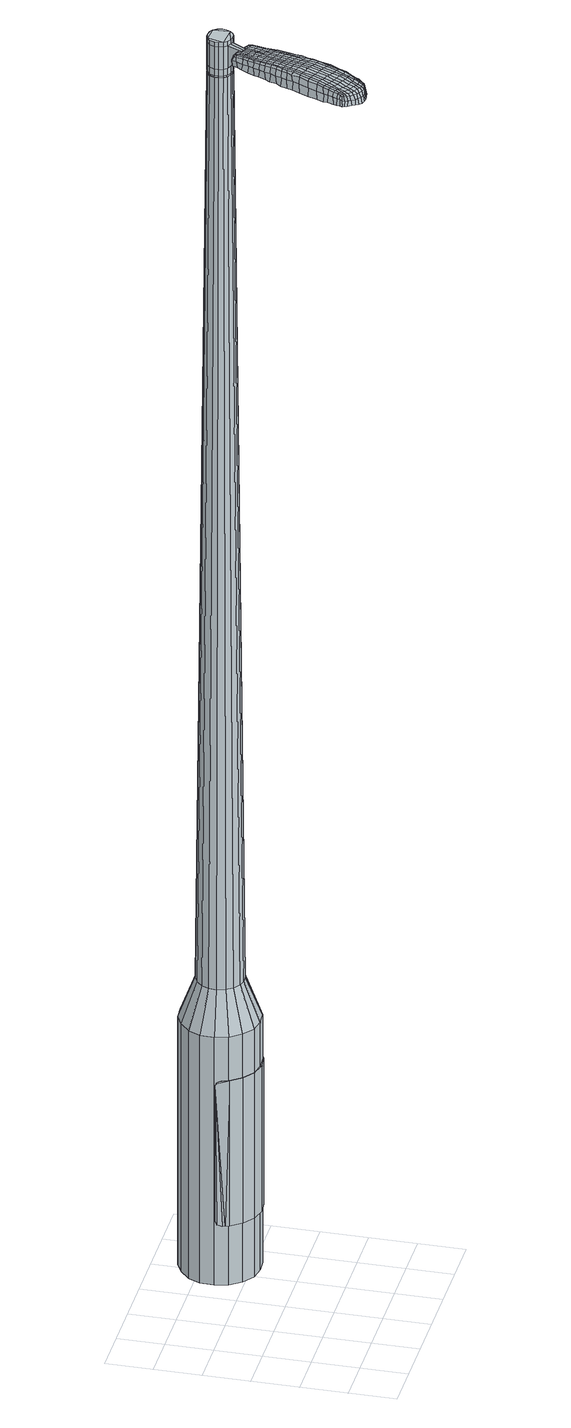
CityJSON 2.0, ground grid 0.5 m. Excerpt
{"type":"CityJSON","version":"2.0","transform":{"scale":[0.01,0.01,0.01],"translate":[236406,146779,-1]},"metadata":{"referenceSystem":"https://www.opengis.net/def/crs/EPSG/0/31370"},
"CityObjects":{
"object1":{"type":"GenericCityObject","attributes":{"cluster":523,"mean_distance_to_centroid":0.239,"new_centroid_x":236407.67,"new_centroid_y":146780.85,"mean_distance_to_camera":11.53,"H1":12.75,"H2":12.87,"Z_final":112.62,"cluster2":-1,"proj_x":236401.57,"proj_y":146778.07,"id_line":33901,"bearing_l":335.51,"distance":6.7,"orientation":"right","G_obj":245.51},"geometry":[{"type":"MultiSurface","lod":"2","boundaries":[[[0,1,2,3]],[[1,4,5,2]],[[4,6,7,5]],[[6,8,9,7]],[[8,10,11,9]],[[10,12,13,11]],[[12,14,15,13]],[[14,16,17,15]],[[16,18,19,17]],[[18,20,21,19]],[[20,22,23,21]],[[22,24,25,23]],[[24,26,27,25]],[[26,28,29,27]],[[28,30,31,29]],[[30,32,33,31]],[[32,34,35,33]],[[34,0,3,35]],[[36,37,38,39]],[[38,40,41,42]],[[41,43,42]],[[42,44,45,46]],[[45,47,46]],[[46,48,49,50]],[[49,51,50]],[[42,46,50,38]],[[50,52,39,38]],[[53,36,39]],[[2,5,7,35]],[[7,9,11,15]],[[11,13,15]],[[15,17,19,23]],[[19,21,23]],[[23,25,27,31]],[[27,29,31]],[[15,23,31,7]],[[31,33,35,7]],[[3,2,35]],[[1,0,54,55]],[[0,34,56,54]],[[34,32,57,56]],[[32,30,58,57]],[[30,28,59,58]],[[28,26,60,59]],[[26,24,61,60]],[[24,22,62,61]],[[22,20,63,62]],[[20,18,64,63]],[[18,16,65,64]],[[16,14,66,65]],[[14,12,67,66]],[[12,10,68,67]],[[10,8,69,68]],[[8,6,70,69]],[[6,4,71,70]],[[4,1,55,71]],[[55,54,72,73]],[[54,56,74,72]],[[56,57,75,74]],[[57,58,76,75]],[[58,59,77,76]],[[59,60,78,77]],[[60,61,79,78]],[[61,62,80,79]],[[62,63,81,80]],[[63,64,82,81]],[[64,65,83,82]],[[65,66,84,83]],[[66,67,85,84]],[[67,68,86,85]],[[68,69,87,86]],[[69,70,88,87]],[[70,71,89,88]],[[71,55,73,89]],[[72,90,91,92]],[[74,93,90,72]],[[94,95,93,74]],[[76,96,95,94]],[[97,98,96,76]],[[78,99,98,97]],[[100,101,99,78]],[[102,103,101,100]],[[104,105,103,102]],[[82,106,105,104]],[[83,107,106,82]],[[108,109,107,83]],[[110,111,109,108]],[[112,113,111,110]],[[114,115,113,112]],[[116,117,115,114]],[[118,119,117,116]],[[92,91,119,118]],[[120,121,122,123]],[[124,120,123,125]],[[126,124,125,127]],[[128,126,127,129]],[[130,128,129,131]],[[132,130,131,133]],[[134,132,133,135]],[[136,134,135,137]],[[138,136,137,139]],[[140,138,139,141]],[[142,140,141,143]],[[144,142,143,145]],[[146,144,145,147]],[[148,146,147,149]],[[150,148,149,151]],[[152,150,151,153]],[[73,72,92]],[[75,94,74]],[[75,76,94]],[[77,97,76]],[[77,78,97]],[[79,100,78]],[[79,80,102,100]],[[80,81,104,102]],[[81,82,104]],[[84,108,83]],[[84,85,110,108]],[[85,86,112,110]],[[86,87,114,112]],[[87,88,116,114]],[[88,89,118,116]],[[89,73,92,118]],[[154,91,90]],[[154,155,119,91]],[[155,156,117,119]],[[156,157,115,117]],[[157,158,113,115]],[[158,159,111,113]],[[159,160,109,111]],[[160,107,109]],[[161,105,106]],[[161,162,103,105]],[[162,163,101,103]],[[163,99,101]],[[164,98,99]],[[164,96,98]],[[165,95,96]],[[165,93,95]],[[39,52,152,166]],[[154,90,167,153]],[[53,39,166,121]],[[90,93,122,167]],[[36,53,121,120]],[[93,165,123,122]],[[37,36,120,124]],[[165,96,125,123]],[[38,37,124,126]],[[96,164,127,125]],[[40,38,126,128]],[[164,99,129,127]],[[41,40,128,130]],[[99,163,131,129]],[[43,41,130,132]],[[163,162,133,131]],[[42,43,132,134]],[[162,161,135,133]],[[44,42,134,136]],[[161,106,137,135]],[[45,44,136,138]],[[106,107,139,137]],[[47,45,138,140]],[[107,160,141,139]],[[46,47,140,142]],[[160,159,143,141]],[[48,46,142,144]],[[159,158,145,143]],[[49,48,144,146]],[[158,157,147,145]],[[51,49,146,148]],[[157,156,149,147]],[[50,51,148,150]],[[156,155,151,149]],[[52,50,150,152]],[[155,154,153,151]],[[152,153,168,169]],[[153,167,170,168]],[[167,122,171,170]],[[122,121,172,171]],[[121,166,173,172]],[[166,152,169,173]],[[174,175,176,177]],[[178,174,177,179]],[[174,178,180,181]],[[175,174,181,182]],[[183,184,185,186]],[[187,183,186,188]],[[183,187,189,190]],[[184,183,190,191]],[[192,193,194,195]],[[196,192,195,197]],[[192,196,198,199]],[[193,192,199,200]],[[201,202,203,204]],[[205,201,204,206]],[[201,205,207,208]],[[202,201,208,209]],[[210,211,212,213]],[[214,210,213,215]],[[210,214,216,217]],[[211,210,217,218]],[[219,220,221,222]],[[223,219,222,224]],[[219,223,225,226]],[[220,219,226,227]],[[228,229,230,231]],[[220,228,231,221]],[[228,220,227,232]],[[229,228,232,233]],[[234,235,236,237]],[[229,234,237,230]],[[234,229,233,238]],[[235,234,238,239]],[[240,178,179,241]],[[235,240,241,236]],[[240,235,239,242]],[[178,240,242,180]],[[243,244,245,246]],[[247,243,246,248]],[[243,247,249,250]],[[244,243,250,251]],[[252,253,254,255]],[[244,252,255,245]],[[252,244,251,256]],[[253,252,256,257]],[[258,259,260,261]],[[253,258,261,254]],[[258,253,257,262]],[[259,258,262,263]],[[264,265,266,267]],[[259,264,267,260]],[[264,259,263,268]],[[265,264,268,269]],[[270,175,182,271]],[[265,270,271,266]],[[270,265,269,272]],[[175,270,272,176]],[[273,274,275,276]],[[277,273,276,278]],[[273,277,279,280]],[[274,273,280,281]],[[282,283,284,285]],[[274,282,285,275]],[[282,274,281,286]],[[283,282,286,287]],[[288,289,290,291]],[[283,288,291,284]],[[288,283,287,292]],[[289,288,292,293]],[[294,187,188,295]],[[289,294,295,290]],[[294,289,293,296]],[[187,294,296,189]],[[297,298,299,300]],[[301,297,300,302]],[[297,301,303,304]],[[298,297,304,305]],[[306,307,308,309]],[[298,306,309,299]],[[306,298,305,310]],[[307,306,310,311]],[[312,313,314,315]],[[307,312,315,308]],[[312,307,311,316]],[[313,312,316,317]],[[318,319,320,321]],[[313,318,321,314]],[[318,313,317,322]],[[319,318,322,323]],[[324,184,191,325]],[[319,324,325,320]],[[324,319,323,326]],[[184,324,326,185]],[[327,213,212,328]],[[329,327,328,330]],[[327,329,331,332]],[[213,327,332,215]],[[333,329,330,334]],[[335,333,334,336]],[[333,335,337,338]],[[329,333,338,331]],[[339,335,336,340]],[[341,339,340,342]],[[339,341,343,344]],[[335,339,344,337]],[[345,341,342,346]],[[347,345,346,348]],[[345,347,349,350]],[[341,345,350,343]],[[351,347,348,352]],[[202,351,352,203]],[[351,202,209,353]],[[347,351,353,349]],[[354,355,200,199]],[[356,354,199,198]],[[354,356,357,358]],[[355,354,358,359]],[[360,361,359,358]],[[362,360,358,357]],[[360,362,363,364]],[[361,360,364,365]],[[366,367,365,364]],[[368,366,364,363]],[[366,368,369,370]],[[367,366,370,371]],[[372,373,371,370]],[[374,372,370,369]],[[372,374,207,205]],[[373,372,205,206]],[[375,376,377,378]],[[277,375,378,279]],[[375,277,278,379]],[[376,375,379,380]],[[381,196,197,382]],[[376,381,382,377]],[[381,376,380,383]],[[196,381,383,198]],[[384,385,386,387]],[[223,384,387,225]],[[384,223,224,388]],[[385,384,388,389]],[[390,391,392,393]],[[385,390,393,386]],[[390,385,389,394]],[[391,390,394,395]],[[396,193,200,397]],[[391,396,397,392]],[[396,391,395,398]],[[193,396,398,194]],[[399,400,401,402]],[[181,399,402,182]],[[399,181,180,403]],[[400,399,403,404]],[[405,406,407,408]],[[400,405,408,401]],[[405,400,404,409]],[[406,405,409,410]],[[411,204,203,412]],[[406,411,412,407]],[[411,406,410,413]],[[204,411,413,206]],[[414,415,416,417]],[[186,414,417,188]],[[414,186,185,418]],[[415,414,418,419]],[[420,208,207,421]],[[415,420,421,416]],[[420,415,419,422]],[[208,420,422,209]],[[423,424,425,426]],[[301,423,426,303]],[[423,301,302,427]],[[424,423,427,428]],[[429,214,215,430]],[[424,429,430,425]],[[429,424,428,431]],[[214,429,431,216]],[[432,433,434,435]],[[247,432,435,249]],[[432,247,248,436]],[[433,432,436,437]],[[438,439,440,441]],[[433,438,441,434]],[[438,433,437,442]],[[439,438,442,443]],[[444,211,218,445]],[[439,444,445,440]],[[444,439,443,446]],[[211,444,446,212]],[[447,448,437,436]],[[246,447,436,248]],[[447,246,245,449]],[[448,447,449,450]],[[451,452,443,442]],[[448,451,442,437]],[[451,448,450,453]],[[452,451,453,454]],[[455,328,212,446]],[[452,455,446,443]],[[455,452,454,456]],[[328,455,456,330]],[[457,458,459,460]],[[304,457,460,305]],[[457,304,303,426]],[[458,457,426,425]],[[461,332,331,462]],[[458,461,462,459]],[[461,458,425,430]],[[332,461,430,215]],[[463,464,450,449]],[[255,463,449,245]],[[463,255,254,465]],[[464,463,465,466]],[[467,468,454,453]],[[464,467,453,450]],[[467,464,466,469]],[[468,467,469,470]],[[471,334,330,456]],[[468,471,456,454]],[[471,468,470,472]],[[334,471,472,336]],[[473,474,475,476]],[[310,473,476,311]],[[473,310,305,460]],[[474,473,460,459]],[[477,338,337,478]],[[474,477,478,475]],[[477,474,459,462]],[[338,477,462,331]],[[479,480,466,465]],[[261,479,465,254]],[[479,261,260,481]],[[480,479,481,482]],[[483,484,470,469]],[[480,483,469,466]],[[483,480,482,485]],[[484,483,485,486]],[[487,340,336,472]],[[484,487,472,470]],[[487,484,486,488]],[[340,487,488,342]],[[489,490,491,492]],[[316,489,492,317]],[[489,316,311,476]],[[490,489,476,475]],[[493,344,343,494]],[[490,493,494,491]],[[493,490,475,478]],[[344,493,478,337]],[[495,496,482,481]],[[267,495,481,260]],[[495,267,266,497]],[[496,495,497,498]],[[499,500,486,485]],[[496,499,485,482]],[[499,496,498,501]],[[500,499,501,502]],[[503,346,342,488]],[[500,503,488,486]],[[503,500,502,504]],[[346,503,504,348]],[[505,506,507,508]],[[322,505,508,323]],[[505,322,317,492]],[[506,505,492,491]],[[509,350,349,510]],[[506,509,510,507]],[[509,506,491,494]],[[350,509,494,343]],[[511,512,498,497]],[[271,511,497,266]],[[511,271,182,402]],[[512,511,402,401]],[[513,514,502,501]],[[512,513,501,498]],[[513,512,401,408]],[[514,513,408,407]],[[515,352,348,504]],[[514,515,504,502]],[[515,514,407,412]],[[352,515,412,203]],[[516,517,419,418]],[[326,516,418,185]],[[516,326,323,508]],[[517,516,508,507]],[[518,353,209,422]],[[517,518,422,419]],[[518,517,507,510]],[[353,518,510,349]],[[519,520,380,379]],[[276,519,379,278]],[[519,276,275,521]],[[520,519,521,522]],[[523,356,198,383]],[[520,523,383,380]],[[523,520,522,524]],[[356,523,524,357]],[[525,526,527,528]],[[226,525,528,227]],[[525,226,225,387]],[[526,525,387,386]],[[529,530,531,532]],[[526,529,532,527]],[[529,526,386,393]],[[530,529,393,392]],[[533,355,359,534]],[[530,533,534,531]],[[533,530,392,397]],[[355,533,397,200]],[[535,536,522,521]],[[285,535,521,275]],[[535,285,284,537]],[[536,535,537,538]],[[539,362,357,524]],[[536,539,524,522]],[[539,536,538,540]],[[362,539,540,363]],[[541,542,543,544]],[[232,541,544,233]],[[541,232,227,528]],[[542,541,528,527]],[[545,546,547,548]],[[542,545,548,543]],[[545,542,527,532]],[[546,545,532,531]],[[549,361,365,550]],[[546,549,550,547]],[[549,546,531,534]],[[361,549,534,359]],[[551,552,538,537]],[[291,551,537,284]],[[551,291,290,553]],[[552,551,553,554]],[[555,368,363,540]],[[552,555,540,538]],[[555,552,554,556]],[[368,555,556,369]],[[557,558,559,560]],[[238,557,560,239]],[[557,238,233,544]],[[558,557,544,543]],[[561,562,563,564]],[[558,561,564,559]],[[561,558,543,548]],[[562,561,548,547]],[[565,367,371,566]],[[562,565,566,563]],[[565,562,547,550]],[[367,565,550,365]],[[567,568,554,553]],[[295,567,553,290]],[[567,295,188,417]],[[568,567,417,416]],[[569,374,369,556]],[[568,569,556,554]],[[569,568,416,421]],[[374,569,421,207]],[[570,571,404,403]],[[242,570,403,180]],[[570,242,239,560]],[[571,570,560,559]],[[572,573,410,409]],[[571,572,409,404]],[[572,571,559,564]],[[573,572,564,563]],[[574,373,206,413]],[[573,574,413,410]],[[574,573,563,566]],[[373,574,566,371]],[[575,576,577,578]],[[578,577,579,580]],[[581,579,577,582]],[[582,577,576,583]],[[584,585,586,587]],[[587,586,588,589]],[[590,588,586,591]],[[591,586,585,592]],[[593,594,595,596]],[[596,595,597,598]],[[599,597,595,600]],[[600,595,594,601]],[[602,603,604,605]],[[605,604,606,607]],[[608,606,604,609]],[[609,604,603,610]],[[611,612,613,614]],[[614,613,615,616]],[[617,615,613,618]],[[618,613,612,619]],[[620,621,622,623]],[[623,622,624,625]],[[626,624,622,627]],[[627,622,621,628]],[[629,630,631,632]],[[632,631,621,620]],[[628,621,631,633]],[[633,631,630,634]],[[635,636,637,638]],[[638,637,630,629]],[[634,630,637,639]],[[639,637,636,640]],[[580,579,641,642]],[[642,641,636,635]],[[640,636,641,643]],[[643,641,579,581]],[[644,645,646,647]],[[647,646,648,649]],[[650,648,646,651]],[[651,646,645,652]],[[653,654,655,656]],[[656,655,645,644]],[[652,645,655,657]],[[657,655,654,658]],[[659,660,661,662]],[[662,661,654,653]],[[658,654,661,663]],[[663,661,660,664]],[[665,666,667,668]],[[668,667,660,659]],[[664,660,667,669]],[[669,667,666,670]],[[583,576,671,672]],[[672,671,666,665]],[[670,666,671,673]],[[673,671,576,575]],[[674,675,676,677]],[[677,676,678,679]],[[680,678,676,681]],[[681,676,675,682]],[[683,684,685,686]],[[686,685,675,674]],[[682,675,685,687]],[[687,685,684,688]],[[689,690,691,692]],[[692,691,684,683]],[[688,684,691,693]],[[693,691,690,694]],[[589,588,695,696]],[[696,695,690,689]],[[694,690,695,697]],[[697,695,588,590]],[[698,699,700,701]],[[701,700,702,703]],[[704,702,700,705]],[[705,700,699,706]],[[707,708,709,710]],[[710,709,699,698]],[[706,699,709,711]],[[711,709,708,712]],[[713,714,715,716]],[[716,715,708,707]],[[712,708,715,717]],[[717,715,714,718]],[[719,720,721,722]],[[722,721,714,713]],[[718,714,721,723]],[[723,721,720,724]],[[592,585,725,726]],[[726,725,720,719]],[[724,720,725,727]],[[727,725,585,584]],[[611,614,728,729]],[[729,728,730,731]],[[732,730,728,172]],[[172,728,614,616]],[[731,730,733,734]],[[734,733,735,736]],[[737,735,733,738]],[[738,733,730,732]],[[736,735,739,740]],[[740,739,741,742]],[[743,741,739,744]],[[744,739,735,737]],[[742,741,745,746]],[[746,745,747,748]],[[749,747,745,750]],[[750,745,741,743]],[[748,747,751,752]],[[752,751,603,602]],[[610,603,751,753]],[[753,751,747,749]],[[601,754,755,600]],[[600,755,756,599]],[[757,756,755,758]],[[758,755,754,759]],[[759,760,761,758]],[[758,761,762,757]],[[763,762,761,764]],[[764,761,760,765]],[[765,766,767,764]],[[764,767,768,763]],[[769,768,767,770]],[[770,767,766,771]],[[771,772,773,770]],[[770,773,774,769]],[[608,774,773,606]],[[606,773,772,607]],[[775,776,777,778]],[[778,777,678,680]],[[679,678,777,779]],[[779,777,776,780]],[[598,597,781,782]],[[782,781,776,775]],[[780,776,781,783]],[[783,781,597,599]],[[784,785,786,787]],[[787,786,624,626]],[[625,624,786,788]],[[788,786,785,789]],[[790,791,792,793]],[[793,792,785,784]],[[789,785,792,794]],[[794,792,791,795]],[[601,594,796,797]],[[797,796,791,790]],[[795,791,796,798]],[[798,796,594,593]],[[799,800,801,802]],[[802,801,582,583]],[[581,582,801,803]],[[803,801,800,804]],[[805,806,807,808]],[[808,807,800,799]],[[804,800,807,809]],[[809,807,806,810]],[[602,605,811,812]],[[812,811,806,805]],[[810,806,811,813]],[[813,811,605,607]],[[814,815,816,817]],[[817,816,587,589]],[[584,587,816,818]],[[818,816,815,819]],[[608,609,820,821]],[[821,820,815,814]],[[819,815,820,822]],[[822,820,609,610]],[[823,824,825,826]],[[826,825,702,704]],[[703,702,825,827]],[[827,825,824,828]],[[616,615,829,830]],[[830,829,824,823]],[[828,824,829,831]],[[831,829,615,617]],[[832,833,834]],[[834,833,648,650]],[[649,648,833,835]],[[835,833,832,836]],[[837,838,839,840]],[[840,839,832,834]],[[836,832,839,841]],[[841,839,838,842]],[[619,612,843,844]],[[844,843,838,837]],[[842,838,843,845]],[[845,843,612,611]],[[836,846,847,835]],[[835,847,647,649]],[[644,647,847,848]],[[847,846,848]],[[842,849,850,841]],[[841,850,846,836]],[[848,846,850,851]],[[851,850,849,852]],[[611,729,853,845]],[[845,853,849,842]],[[852,849,853,854]],[[854,853,729,731]],[[855,856,857,858]],[[858,857,705,706]],[[704,705,857,826]],[[826,857,856,823]],[[732,172,859,860]],[[860,859,856,855]],[[823,856,859,830]],[[830,859,172,616]],[[861,862,848]],[[848,862,656,644]],[[653,656,862,863]],[[863,862,861,864]],[[852,865,866,851]],[[851,866,861,848]],[[864,861,866,867]],[[867,866,865,868]],[[731,734,869,854]],[[854,869,865,852]],[[868,865,869,870]],[[870,869,734,736]],[[871,872,873,874]],[[874,873,711,712]],[[706,711,873,858]],[[858,873,872,855]],[[737,738,875,876]],[[876,875,872,871]],[[855,872,875,860]],[[860,875,738,732]],[[864,877,863]],[[863,877,662,653]],[[659,662,877,878]],[[878,877,879]],[[868,880,881,867]],[[867,881,877,864]],[[879,877,881,882]],[[882,881,880,883]],[[736,740,884,870]],[[870,884,880,868]],[[883,880,884,885]],[[885,884,740,742]],[[886,887,888,889]],[[889,888,717,718]],[[712,717,888,874]],[[874,888,887,871]],[[743,744,890,891]],[[891,890,887,886]],[[871,887,890,876]],[[876,890,744,737]],[[879,892,893,878]],[[878,893,668,659]],[[665,668,893,894]],[[894,893,892,895]],[[883,896,897,882]],[[882,897,892,879]],[[895,892,897,898]],[[898,897,896,899]],[[742,746,900,885]],[[885,900,896,883]],[[899,896,900,901]],[[901,900,746,748]],[[902,903,904,905]],[[905,904,723,724]],[[718,723,904,889]],[[889,904,903,886]],[[749,750,906,907]],[[907,906,903,902]],[[886,903,906,891]],[[891,906,750,743]],[[895,908,909,894]],[[894,909,672,665]],[[583,672,909,802]],[[802,909,908,799]],[[899,910,911,898]],[[898,911,908,895]],[[799,908,911,808]],[[808,911,910,805]],[[748,752,912,901]],[[901,912,910,899]],[[805,910,912,812]],[[812,912,752,602]],[[819,913,914,818]],[[818,914,727,584]],[[724,727,914,905]],[[905,914,913,902]],[[610,753,915,822]],[[822,915,913,819]],[[902,913,915,907]],[[907,915,753,749]],[[780,916,917,779]],[[779,917,677,679]],[[674,677,917,918]],[[918,917,916,919]],[[599,756,920,783]],[[783,920,916,780]],[[919,916,920,921]],[[921,920,756,757]],[[922,923,924,925]],[[925,924,627,628]],[[626,627,924,787]],[[787,924,923,784]],[[926,927,928,929]],[[929,928,923,922]],[[784,923,928,793]],[[793,928,927,790]],[[759,754,930,931]],[[931,930,927,926]],[[790,927,930,797]],[[797,930,754,601]],[[919,932,933,918]],[[918,933,686,674]],[[683,686,933,934]],[[934,933,932,935]],[[757,762,936,921]],[[921,936,932,919]],[[935,932,936,937]],[[937,936,762,763]],[[938,939,940,941]],[[941,940,633,634]],[[628,633,940,925]],[[925,940,939,922]],[[942,943,944,945]],[[945,944,939,938]],[[922,939,944,929]],[[929,944,943,926]],[[765,760,946,947]],[[947,946,943,942]],[[926,943,946,931]],[[931,946,760,759]],[[935,948,949,934]],[[934,949,692,683]],[[689,692,949,950]],[[950,949,948,951]],[[763,768,952,937]],[[937,952,948,935]],[[951,948,952,953]],[[953,952,768,769]],[[954,955,956,957]],[[957,956,639,640]],[[634,639,956,941]],[[941,956,955,938]],[[958,959,960,961]],[[961,960,955,954]],[[938,955,960,945]],[[945,960,959,942]],[[771,766,962,963]],[[963,962,959,958]],[[942,959,962,947]],[[947,962,766,765]],[[951,964,965,950]],[[950,965,696,689]],[[589,696,965,817]],[[817,965,964,814]],[[769,774,966,953]],[[953,966,964,951]],[[814,964,966,821]],[[821,966,774,608]],[[804,967,968,803]],[[803,968,643,581]],[[640,643,968,957]],[[957,968,967,954]],[[810,969,970,809]],[[809,970,967,804]],[[954,967,970,961]],[[961,970,969,958]],[[607,772,971,813]],[[813,971,969,810]],[[958,969,971,963]],[[963,971,772,771]],[[575,578,177,176]],[[578,580,179,177]],[[590,591,190,189]],[[591,592,191,190]],[[593,596,195,194]],[[596,598,197,195]],[[617,618,217,216]],[[618,619,218,217]],[[620,623,222,221]],[[623,625,224,222]],[[629,632,231,230]],[[632,620,221,231]],[[635,638,237,236]],[[638,629,230,237]],[[580,642,241,179]],[[642,635,236,241]],[[650,651,250,249]],[[651,652,251,250]],[[652,657,256,251]],[[657,658,257,256]],[[658,663,262,257]],[[663,664,263,262]],[[664,669,268,263]],[[669,670,269,268]],[[670,673,272,269]],[[673,575,176,272]],[[680,681,280,279]],[[681,682,281,280]],[[682,687,286,281]],[[687,688,287,286]],[[688,693,292,287]],[[693,694,293,292]],[[694,697,296,293]],[[697,590,189,296]],[[698,701,300,299]],[[701,703,302,300]],[[707,710,309,308]],[[710,698,299,309]],[[713,716,315,314]],[[716,707,308,315]],[[719,722,321,320]],[[722,713,314,321]],[[592,726,325,191]],[[726,719,320,325]],[[775,778,378,377]],[[778,680,279,378]],[[598,782,382,197]],[[782,775,377,382]],[[625,788,388,224]],[[788,789,389,388]],[[789,794,394,389]],[[794,795,395,394]],[[795,798,398,395]],[[798,593,194,398]],[[703,827,427,302]],[[827,828,428,427]],[[828,831,431,428]],[[831,617,216,431]],[[834,435,434]],[[834,650,249,435]],[[837,840,441,440]],[[840,834,434,441]],[[619,844,445,218]],[[844,837,440,445]],[[972,973,974,975]],[[976,977,975,974]],[[978,979,980,981]],[[982,983,984,985]],[[973,986,987,974]],[[988,976,974,987]],[[989,978,981,990]],[[991,992,983,982]],[[986,993,994,987]],[[994,995,988,987]],[[996,989,990,997]],[[998,992,991,999]],[[993,1000,1001,994]],[[1001,1002,995,994]],[[1003,996,997,1004]],[[1005,998,999,1006]],[[1007,1008,1009,1010]],[[1011,1012,1008,1007]],[[1011,1013,1014,1012]],[[1013,1015,1016,1014]],[[1017,1018,1019,1020]],[[1021,1022,1018,1017]],[[1023,1024,1022,1021]],[[1025,1026,1024,1023]],[[1020,1009,1008,1017]],[[1017,1008,1012,1021]],[[1012,1014,1023,1021]],[[1014,1016,1025,1023]],[[981,980,977,976]],[[990,981,976,988]],[[995,997,990,988]],[[1002,1004,997,995]],[[982,985,979,978]],[[991,982,978,989]],[[999,991,989,996]],[[1006,999,996,1003]],[[983,1007,1010,984]],[[992,1011,1007,983]],[[1013,1011,992,998]],[[1015,1013,998,1005]],[[1027,1028,1029,1030]],[[1029,1031,1032,1033]],[[1029,1033,1034,1035]],[[1029,1035,1030]],[[1036,1027,1030,1037]],[[1038,1037,1030,1039]],[[1040,1039,1030]],[[1041,1029,1028,1042]],[[1043,1041,1042,1044]],[[1045,1043,1044,1046]],[[1047,1045,1046,1048]],[[1049,1047,1048,1050]],[[1050,1051,1052,1053]],[[1050,1053,1054,1055]],[[1050,1055,1056,1057]],[[1056,1058,1059,1060]],[[1056,1060,1061,1062]],[[1056,1062,1057]],[[1050,1057,1049]],[[1063,1064,1028,1027]],[[1065,1066,1031,1029]],[[1067,1068,1040,1030]],[[1064,1069,1042,1028]],[[1070,1065,1029,1041]],[[1069,1071,1044,1042]],[[1072,1070,1041,1043]],[[1071,1073,1046,1044]],[[1074,1072,1043,1045]],[[1073,1075,1048,1046]],[[1076,1074,1045,1047]],[[1075,1077,1050,1048]],[[1078,1076,1047,1049]],[[1077,1079,1051,1050]],[[1080,1081,1058,1056]],[[1082,1078,1049,1057]],[[1052,1051,1079,1083]],[[1053,1052,1083,1084]],[[1054,1053,1084,1085]],[[1055,1054,1085,1086]],[[1056,1055,1086,1080]],[[1087,1063,1027,1036]],[[1088,1087,1036,1037]],[[1089,1088,1037,1038]],[[1090,1089,1038,1039]],[[1068,1090,1039,1040]],[[1032,1031,1066,1091]],[[1059,1058,1081,1092]],[[1033,1032,1091,1093]],[[1034,1033,1093,1094]],[[1035,1034,1094,1095]],[[1030,1035,1095,1067]],[[1060,1059,1092,1096]],[[1061,1060,1096,1097]],[[1062,1061,1097,1098]],[[1057,1062,1098,1082]]]}]}
},
"vertices":[
[150,144,384],[138,153,384],[138,153,96],[150,144,96],[129,165,384],[129,165,96],[125,179,384],[125,179,96],[126,194,384],[126,194,96],[132,207,384],[132,207,96],[143,217,384],[143,217,96],[156,224,384],[156,224,96],[171,225,384],[171,225,96],[185,221,384],[185,221,96],[197,213,384],[197,213,96],[206,201,384],[206,201,96],[209,187,384],[209,187,96],[208,172,384],[208,172,96],[202,159,384],[202,159,96],[192,148,384],[192,148,96],[179,142,384],[179,142,96],[164,141,384],[164,141,96],[171,170,1524],[175,172,1524],[178,175,1524],[162,171,1524],[180,180,1524],[181,184,1524],[177,193,1524],[180,189,1524],[173,195,1524],[168,196,1524],[160,194,1524],[164,196,1524],[156,191,1524],[154,186,1524],[155,177,1524],[154,182,1524],[158,173,1524],[166,170,1524],[157,160,429],[150,165,429],[165,158,429],[174,159,429],[182,162,429],[188,169,429],[192,177,429],[192,185,429],[190,194,429],[185,201,429],[178,206,429],[169,208,429],[161,207,429],[153,203,429],[147,197,429],[143,189,429],[142,181,429],[145,172,429],[162,171,1483],[158,173,1483],[166,170,1483],[171,170,1483],[175,172,1483],[178,175,1483],[180,180,1483],[181,184,1483],[180,189,1483],[177,193,1483],[173,195,1483],[168,196,1483],[164,196,1483],[160,194,1483],[156,191,1483],[154,186,1483],[154,182,1483],[155,177,1483],[162,171,1485],[158,174,1485],[158,174,1483],[166,170,1485],[171,171,1483],[171,171,1485],[175,172,1485],[178,176,1483],[178,176,1485],[180,180,1485],[180,184,1483],[180,184,1485],[179,188,1483],[179,188,1485],[176,192,1483],[176,192,1485],[173,195,1485],[168,196,1485],[164,195,1483],[164,195,1485],[160,193,1483],[160,193,1485],[157,190,1483],[157,190,1485],[155,186,1483],[155,186,1485],[155,182,1483],[155,182,1485],[156,177,1483],[156,177,1485],[171,170,1519],[166,170,1519],[166,170,1493],[171,170,1493],[175,172,1519],[175,172,1493],[178,175,1519],[178,175,1493],[180,180,1519],[180,180,1493],[181,184,1519],[181,184,1493],[180,189,1519],[180,189,1493],[177,193,1519],[177,193,1493],[173,195,1519],[173,195,1493],[168,196,1519],[168,196,1493],[164,196,1519],[164,196,1493],[160,194,1519],[160,194,1493],[156,191,1519],[156,191,1493],[154,186,1519],[154,186,1493],[154,182,1519],[154,182,1493],[155,177,1519],[155,177,1493],[158,173,1519],[158,173,1493],[158,173,1485],[155,177,1485],[154,182,1485],[154,186,1485],[156,191,1485],[160,194,1485],[164,196,1485],[177,193,1485],[180,189,1485],[181,184,1485],[178,175,1485],[171,170,1485],[162,171,1519],[162,171,1493],[151,155,1513],[151,155,1518],[154,154,1513],[157,152,1513],[157,152,1518],[154,154,1518],[106,94,1519],[109,101,1518],[107,100,1509],[104,94,1510],[102,87,1519],[100,86,1510],[104,87,1526],[107,95,1525],[111,101,1525],[141,78,1519],[143,85,1518],[142,86,1525],[140,80,1525],[137,70,1519],[136,72,1526],[138,68,1510],[141,76,1510],[144,83,1509],[94,19,1519],[91,20,1519],[90,19,1513],[94,18,1513],[98,18,1519],[98,17,1513],[99,19,1524],[95,20,1524],[91,22,1524],[125,86,1530],[128,93,1529],[125,94,1529],[122,88,1530],[121,78,1531],[118,79,1531],[125,76,1530],[128,85,1530],[131,91,1529],[158,160,1512],[156,161,1512],[155,160,1517],[157,159,1517],[161,158,1512],[160,157,1517],[161,158,1506],[158,159,1506],[155,160,1506],[82,40,1519],[83,43,1519],[82,43,1512],[81,40,1512],[82,38,1518],[80,37,1512],[83,38,1522],[83,40,1523],[85,43,1524],[85,48,1519],[87,53,1519],[85,53,1512],[83,47,1512],[86,47,1524],[88,53,1525],[89,58,1519],[92,66,1519],[90,65,1511],[87,58,1511],[90,59,1526],[94,66,1526],[97,76,1519],[95,76,1510],[98,76,1526],[140,160,1513],[136,153,1513],[138,153,1518],[141,160,1517],[143,165,1512],[143,163,1516],[142,164,1506],[139,159,1507],[135,153,1507],[133,146,1514],[129,140,1515],[131,140,1520],[134,147,1519],[131,146,1507],[128,139,1507],[126,133,1515],[122,127,1516],[124,127,1522],[127,133,1521],[124,133,1508],[121,126,1508],[119,120,1517],[115,114,1517],[117,114,1524],[121,120,1523],[117,120,1508],[114,113,1509],[112,107,1518],[114,107,1524],[110,107,1509],[114,24,1519],[116,27,1519],[115,28,1524],[113,25,1523],[113,22,1518],[112,23,1522],[114,21,1512],[115,23,1512],[117,26,1512],[119,31,1519],[121,36,1519],[120,38,1525],[118,32,1524],[119,30,1512],[122,35,1512],[124,42,1519],[128,49,1519],[127,50,1526],[123,43,1526],[125,40,1511],[128,47,1511],[132,59,1519],[131,61,1526],[133,58,1510],[167,147,1513],[165,140,1513],[165,139,1507],[168,146,1507],[169,152,1512],[170,151,1506],[168,152,1516],[167,148,1517],[164,141,1518],[162,133,1514],[159,126,1515],[160,124,1507],[163,132,1507],[161,134,1519],[158,127,1520],[157,119,1515],[154,112,1516],[155,110,1508],[157,117,1508],[156,120,1521],[153,113,1522],[151,105,1517],[149,98,1517],[149,97,1509],[152,103,1508],[150,107,1523],[148,100,1524],[146,91,1518],[147,90,1509],[145,93,1524],[155,154,1519],[153,155,1519],[152,147,1520],[150,148,1520],[155,146,1520],[158,153,1519],[149,140,1522],[147,141,1522],[146,133,1523],[144,134,1523],[149,132,1523],[152,139,1521],[143,127,1524],[140,128,1524],[140,120,1525],[137,121,1525],[143,118,1525],[146,125,1524],[137,113,1526],[134,114,1526],[134,106,1527],[131,108,1527],[137,105,1527],[140,112,1526],[131,100,1528],[128,101,1528],[134,98,1528],[96,23,1527],[93,24,1527],[100,22,1526],[102,26,1527],[98,27,1528],[95,29,1528],[101,33,1529],[97,34,1529],[105,32,1528],[108,38,1530],[104,39,1530],[100,41,1530],[107,46,1531],[103,48,1531],[111,45,1530],[114,53,1531],[110,54,1531],[107,56,1531],[116,66,1531],[113,68,1531],[119,65,1531],[111,21,1518],[108,20,1519],[109,19,1513],[112,20,1513],[111,22,1523],[108,21,1523],[103,19,1519],[103,18,1513],[104,20,1524],[82,35,1518],[82,32,1518],[83,33,1523],[83,36,1523],[80,35,1513],[81,32,1513],[84,29,1519],[85,25,1519],[86,27,1524],[84,30,1523],[83,28,1513],[85,25,1513],[88,23,1519],[89,24,1524],[87,22,1513],[109,94,1528],[111,93,1528],[114,100,1528],[112,101,1527],[105,86,1528],[107,85,1529],[113,92,1529],[116,90,1530],[119,97,1529],[116,98,1528],[109,84,1529],[112,82,1530],[119,89,1530],[122,96,1529],[115,81,1531],[138,81,1528],[136,81,1529],[133,73,1529],[135,73,1528],[141,87,1527],[139,88,1528],[132,83,1529],[129,75,1530],[135,90,1528],[169,155,1512],[167,155,1512],[166,155,1517],[168,154,1517],[169,153,1506],[167,154,1506],[164,157,1512],[163,156,1517],[164,156,1506],[145,166,1512],[146,165,1512],[145,165,1506],[144,165,1506],[145,164,1517],[146,164,1517],[148,164,1512],[151,163,1512],[150,162,1506],[147,164,1506],[148,163,1517],[151,162,1517],[153,162,1512],[153,161,1506],[153,161,1517],[142,160,1519],[144,159,1519],[139,153,1520],[141,152,1520],[146,158,1519],[148,157,1519],[143,151,1520],[145,150,1520],[151,156,1519],[147,149,1520],[166,149,1519],[164,150,1519],[161,143,1520],[163,142,1520],[161,151,1519],[158,144,1520],[136,146,1521],[137,146,1521],[132,140,1522],[134,139,1522],[139,145,1521],[142,143,1521],[136,138,1522],[139,137,1523],[144,142,1522],[141,136,1523],[160,135,1521],[158,136,1521],[155,129,1522],[157,128,1522],[155,137,1521],[152,130,1522],[129,133,1523],[130,132,1523],[125,126,1524],[127,126,1524],[133,131,1523],[135,130,1524],[129,125,1525],[132,123,1525],[138,129,1524],[135,122,1525],[155,121,1523],[153,122,1523],[150,115,1524],[152,114,1524],[149,124,1524],[147,117,1525],[122,120,1525],[124,119,1525],[119,113,1526],[120,113,1526],[126,118,1526],[129,117,1526],[123,111,1527],[126,110,1527],[131,116,1526],[128,109,1527],[149,107,1525],[147,108,1525],[144,102,1526],[146,101,1526],[144,110,1526],[141,103,1527],[115,107,1527],[117,106,1527],[120,105,1527],[122,104,1528],[125,102,1528],[144,94,1527],[141,95,1527],[138,96,1528],[112,25,1525],[109,23,1525],[114,28,1526],[111,27,1526],[105,22,1526],[107,26,1527],[84,38,1525],[84,36,1525],[86,39,1526],[85,41,1525],[86,33,1525],[87,29,1526],[89,33,1527],[87,36,1526],[90,27,1526],[92,31,1527],[116,32,1526],[114,32,1527],[119,38,1527],[117,37,1528],[109,31,1528],[112,38,1529],[87,46,1526],[88,44,1527],[90,50,1528],[89,52,1527],[89,42,1527],[91,39,1528],[94,45,1529],[92,48,1528],[94,36,1528],[97,43,1530],[122,43,1528],[119,43,1529],[125,51,1528],[123,51,1529],[115,44,1529],[119,52,1530],[91,58,1528],[93,56,1528],[96,64,1529],[95,65,1528],[95,54,1529],[97,52,1530],[101,60,1530],[98,62,1530],[100,50,1530],[104,58,1531],[130,61,1529],[128,62,1529],[124,63,1530],[100,76,1528],[101,74,1529],[104,73,1530],[106,71,1530],[109,69,1531],[109,99,1509],[111,100,1518],[107,93,1518],[105,93,1509],[104,86,1519],[102,85,1510],[105,86,1525],[109,94,1525],[112,100,1525],[140,87,1525],[141,85,1518],[139,79,1518],[138,80,1525],[135,71,1519],[134,72,1525],[136,69,1510],[140,77,1509],[142,84,1509],[92,21,1513],[92,22,1519],[95,21,1519],[95,20,1513],[98,20,1519],[98,19,1513],[99,22,1524],[95,22,1524],[93,24,1524],[125,94,1528],[128,92,1528],[125,86,1529],[122,87,1529],[121,78,1529],[118,79,1529],[124,76,1529],[128,84,1529],[131,91,1528],[154,158,1516],[155,159,1512],[157,158,1512],[157,157,1516],[160,156,1512],[159,156,1516],[160,155,1506],[157,157,1506],[154,158,1506],[83,42,1512],[85,43,1519],[84,40,1518],[83,39,1512],[84,38,1518],[82,37,1512],[85,38,1522],[85,39,1523],[86,42,1523],[87,52,1512],[89,52,1519],[87,47,1519],[85,47,1512],[88,47,1524],[90,52,1525],[92,64,1511],[94,65,1519],[91,58,1519],[89,57,1511],[92,58,1525],[95,65,1526],[99,75,1519],[97,75,1510],[100,75,1526],[139,152,1518],[138,152,1513],[142,159,1513],[143,159,1517],[144,163,1512],[145,162,1515],[143,163,1506],[140,158,1506],[137,152,1507],[132,139,1520],[131,139,1514],[135,145,1514],[136,146,1519],[133,145,1507],[129,138,1507],[126,126,1522],[124,126,1516],[128,132,1515],[129,132,1521],[126,132,1508],[122,125,1508],[119,113,1523],[117,113,1517],[121,119,1516],[122,119,1522],[119,119,1508],[115,112,1508],[114,106,1517],[116,106,1524],[112,106,1509],[114,29,1523],[115,28,1519],[113,26,1518],[112,26,1523],[112,24,1518],[111,25,1522],[112,23,1512],[114,24,1512],[115,27,1512],[119,39,1525],[120,37,1519],[117,32,1519],[116,33,1524],[118,31,1512],[121,36,1512],[125,51,1526],[126,50,1519],[122,43,1519],[122,44,1525],[123,41,1511],[127,48,1511],[131,60,1519],[130,62,1526],[131,58,1510],[163,139,1507],[163,141,1513],[166,148,1513],[166,146,1506],[167,152,1512],[168,151,1506],[166,152,1515],[165,148,1517],[162,142,1518],[158,125,1507],[157,127,1514],[160,134,1514],[161,132,1507],[159,135,1519],[157,128,1520],[153,111,1508],[152,113,1516],[155,120,1515],[156,118,1508],[154,121,1521],[151,114,1522],[148,97,1508],[147,99,1517],[149,106,1516],[150,104,1508],[148,107,1522],[146,100,1523],[144,92,1517],[145,90,1509],[143,94,1524],[155,153,1518],[153,154,1518],[152,146,1519],[150,147,1519],[155,145,1519],[149,140,1520],[146,141,1520],[146,133,1521],[143,134,1521],[149,132,1521],[152,138,1520],[143,126,1523],[140,127,1523],[140,119,1524],[137,120,1524],[143,118,1524],[146,125,1523],[137,113,1525],[134,114,1525],[134,106,1526],[131,107,1526],[137,104,1526],[140,111,1525],[131,99,1527],[128,100,1527],[134,98,1527],[93,26,1526],[96,24,1526],[100,24,1525],[102,27,1526],[98,28,1526],[95,29,1526],[98,35,1528],[101,33,1528],[104,33,1527],[107,39,1528],[104,40,1529],[101,41,1529],[104,48,1530],[107,46,1530],[110,45,1529],[114,53,1530],[110,55,1530],[107,56,1530],[113,67,1530],[116,66,1530],[119,65,1530],[108,21,1513],[108,22,1518],[110,23,1518],[111,22,1512],[110,24,1523],[108,23,1523],[103,21,1519],[103,20,1513],[104,22,1523],[85,34,1523],[84,33,1518],[84,36,1518],[85,36,1523],[82,35,1512],[83,33,1512],[88,28,1523],[87,27,1519],[85,30,1519],[86,31,1523],[85,30,1513],[86,26,1513],[89,24,1519],[90,26,1524],[89,24,1513],[114,99,1527],[111,93,1527],[110,93,1527],[113,100,1526],[106,86,1527],[107,85,1528],[119,96,1528],[116,90,1528],[113,91,1528],[117,98,1527],[110,84,1528],[112,82,1529],[119,89,1529],[122,95,1528],[115,80,1529],[132,73,1528],[135,81,1527],[137,81,1527],[134,73,1527],[140,87,1526],[138,88,1527],[132,83,1528],[128,75,1528],[135,89,1527],[165,153,1516],[166,153,1512],[167,153,1512],[166,153,1516],[168,152,1506],[167,152,1506],[163,155,1512],[162,154,1516],[163,154,1506],[145,163,1512],[145,164,1512],[144,163,1506],[145,163,1516],[145,162,1516],[149,160,1506],[150,161,1512],[147,162,1512],[146,162,1506],[147,161,1516],[150,160,1516],[152,160,1512],[152,159,1506],[152,159,1516],[144,158,1518],[143,158,1518],[140,152,1519],[148,156,1518],[146,157,1518],[143,151,1519],[145,150,1519],[150,155,1518],[147,149,1519],[161,142,1519],[163,149,1518],[164,148,1518],[162,142,1519],[161,150,1518],[158,144,1519],[137,145,1520],[136,145,1520],[133,139,1521],[134,138,1521],[142,143,1520],[139,144,1520],[136,137,1521],[138,136,1521],[144,142,1520],[141,135,1521],[155,129,1521],[158,135,1520],[159,135,1520],[156,128,1521],[155,137,1520],[152,130,1521],[130,132,1522],[126,126,1523],[127,125,1523],[135,130,1522],[133,131,1522],[129,124,1523],[132,123,1524],[138,128,1523],[135,122,1524],[149,115,1523],[152,122,1522],[153,121,1522],[150,114,1523],[149,123,1522],[146,116,1523],[124,119,1524],[123,119,1524],[120,113,1525],[121,112,1525],[129,116,1525],[126,117,1524],[123,111,1525],[126,110,1526],[131,115,1525],[128,108,1526],[144,101,1525],[146,108,1524],[148,108,1524],[145,101,1525],[143,110,1524],[140,103,1525],[117,106,1526],[116,106,1526],[122,103,1527],[120,104,1526],[125,102,1527],[141,95,1526],[142,94,1526],[137,96,1526],[109,25,1524],[111,26,1524],[113,29,1525],[111,28,1525],[105,24,1525],[106,27,1525],[87,39,1525],[86,36,1524],[86,38,1524],[87,41,1525],[90,34,1526],[89,30,1525],[87,33,1524],[88,37,1525],[91,28,1525],[92,31,1526],[113,33,1526],[115,33,1526],[118,39,1526],[116,38,1527],[109,32,1526],[112,38,1527],[91,50,1527],[89,44,1526],[89,46,1526],[91,52,1526],[95,45,1528],[92,39,1527],[90,42,1526],[93,48,1527],[95,37,1527],[98,43,1528],[119,44,1527],[121,44,1527],[124,51,1527],[122,51,1528],[115,44,1528],[118,52,1529],[97,63,1528],[94,56,1527],[93,57,1527],[96,64,1527],[102,60,1529],[98,52,1529],[96,54,1528],[99,62,1528],[101,50,1529],[104,58,1530],[127,62,1528],[129,62,1528],[123,63,1529],[102,74,1528],[101,75,1528],[107,71,1529],[104,72,1529],[110,69,1530],[143,163,1508],[149,160,1508],[135,131,1509],[128,134,1509],[125,112,1510],[117,115,1510],[108,76,1512],[100,80,1512],[107,96,1511],[116,93,1511],[101,60,1513],[95,47,1514],[87,51,1514],[92,64,1513],[155,158,1508],[142,128,1509],[133,108,1510],[117,72,1512],[124,89,1511],[109,56,1513],[104,44,1514],[162,155,1508],[149,125,1509],[141,105,1510],[125,68,1512],[133,85,1511],[112,40,1514],[118,52,1513],[168,152,1508],[156,121,1509],[149,101,1510],[134,65,1512],[141,81,1511],[120,36,1514],[126,48,1513],[90,35,1514],[90,30,1514],[83,33,1514],[83,38,1514],[98,31,1514],[96,27,1514],[106,28,1514],[102,24,1514],[113,24,1514],[109,21,1514],[90,25,1515],[92,20,1515],[91,21,1515],[86,26,1515],[94,23,1515],[93,20,1515],[98,21,1515],[94,19,1515],[102,19,1515],[95,19,1515],[195,150,334],[192,147,334],[192,147,165],[202,157,171],[195,150,165],[198,152,165],[200,154,166],[201,156,167],[202,157,169],[198,152,334],[200,154,333],[201,156,332],[202,157,331],[202,157,328],[178,141,165],[178,141,334],[164,139,165],[164,139,334],[149,143,165],[149,143,334],[137,152,165],[137,152,334],[128,164,165],[128,164,334],[127,168,334],[126,171,334],[125,174,333],[124,176,332],[124,177,331],[124,178,328],[127,168,165],[124,178,171],[124,177,169],[124,176,167],[125,174,166],[126,171,165],[193,152,334],[190,149,334],[190,149,165],[193,152,165],[200,159,171],[200,159,328],[178,143,334],[178,143,165],[164,142,334],[164,142,165],[150,146,334],[150,146,165],[139,154,334],[139,154,165],[130,165,334],[130,165,165],[129,169,334],[126,178,328],[126,178,171],[129,169,165],[128,172,334],[128,175,333],[127,177,332],[127,178,331],[195,154,334],[197,156,333],[199,158,332],[200,159,331],[195,154,165],[127,178,169],[197,156,166],[199,158,167],[200,159,169],[127,177,167],[128,175,166],[128,172,165]
]}
